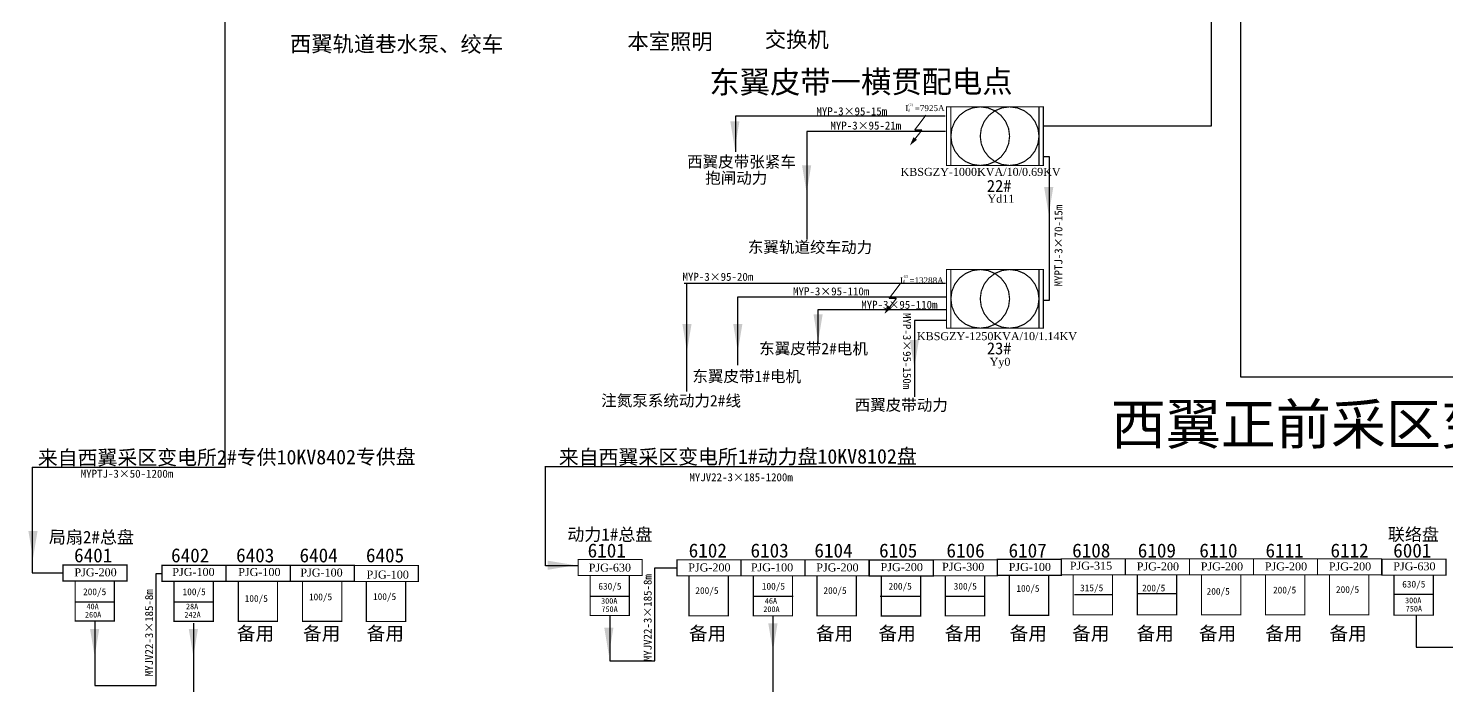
# Model space of a CAD drawing. Header units: millimetres. Extents: x 7398 to 12295, y -1725 to 5722.
# Drawn here: x 9694 to 10585, y 1233 to 1647 of the extents above; entities that cross this region are included whole.
import ezdxf

# ---------------------------------------------------------------- set-up
doc = ezdxf.new("R2010")
doc.units = ezdxf.units.MM
doc.linetypes.add('ACAD_ISO03W100', pattern=[30, 12, -18])
doc.layers.add('机电设备', color=7, linetype='Continuous', lineweight=0)
doc.styles.get("Standard").update_dxf_attribs({"font": 'arial.ttf'})
doc.styles.add('Times New Roman', font='times.ttf')
doc.styles.add('宋体', font='')
doc.styles.get('宋体').set_extended_font_data('宋体')

# ---------------------------------------------------------------- blocks, each defined once
blk = doc.blocks.new('lr_block_309')
at = {"layer": '机电设备', "color": 7, "const_width": 0.0003}
for points in [[(0.62365, 0.11178), (0.63965, 0.11178), (0.63965, 0.10778), (0.62365, 0.10778), (0.62365, 0.11178)], [(0.62665, 0.10778), (0.62665, 0.09778), (0.63648, 0.09778), (0.63648, 0.10778)]]:
    blk.add_lwpolyline(points, dxfattribs=at)
blk = doc.blocks.new('lr_block_307')
at = {"layer": '机电设备', "color": 7, "const_width": 0.0003}
for points in [[(0.60771, 0.11181), (0.62371, 0.11181), (0.62371, 0.10781), (0.60771, 0.10781), (0.60771, 0.11181)], [(0.61071, 0.10781), (0.61071, 0.09781), (0.62054, 0.09781), (0.62054, 0.10781)]]:
    blk.add_lwpolyline(points, dxfattribs=at)
blk = doc.blocks.new('lr_block_305')
at = {"layer": '机电设备', "color": 7, "const_width": 0.0003}
for points in [[(0.59163, 0.11181), (0.60763, 0.11181), (0.60763, 0.10781), (0.59163, 0.10781), (0.59163, 0.11181)], [(0.59464, 0.10781), (0.59464, 0.09781), (0.60446, 0.09781), (0.60446, 0.10781)]]:
    blk.add_lwpolyline(points, dxfattribs=at)
blk = doc.blocks.new('lr_block_303')
at = {"layer": '机电设备', "color": 7, "const_width": 0.0003}
for points in [[(0.57556, 0.11181), (0.59156, 0.11181), (0.59156, 0.10781), (0.57556, 0.10781), (0.57556, 0.11181)], [(0.57856, 0.10781), (0.57856, 0.09781), (0.58839, 0.09781), (0.58839, 0.10781)]]:
    blk.add_lwpolyline(points, dxfattribs=at)
blk = doc.blocks.new('lr_block_301')
at = {"layer": '机电设备', "color": 7, "const_width": 0.0003}
for points in [[(0.55085, 0.11191), (0.56685, 0.11191), (0.56685, 0.10791), (0.55085, 0.10791), (0.55085, 0.11191)], [(0.55386, 0.10791), (0.55386, 0.09791), (0.56368, 0.09791), (0.56368, 0.10791)]]:
    blk.add_lwpolyline(points, dxfattribs=at)
blk = doc.blocks.new('lr_block_389')
at = {"layer": '机电设备', "color": 7, "const_width": 0.0003}
for points in [[(0.68518, 0.22672), (0.68518, 0.24139), (0.70939, 0.24139), (0.70939, 0.22672), (0.68518, 0.22672)], [(0.68518, 0.24139), (0.70939, 0.24139)], [(0.68518, 0.22672), (0.68518, 0.24139)], [(0.68628, 0.23405), (0.68653, 0.23215), (0.68726, 0.23038), (0.68843, 0.22886), (0.68995, 0.2277), (0.69172, 0.22697), (0.69362, 0.22672), (0.69552, 0.22697), (0.69729, 0.2277), (0.69881, 0.22886), (0.69997, 0.23038), (0.70071, 0.23215), (0.70096, 0.23405), (0.70071, 0.23595), (0.69997, 0.23772), (0.69881, 0.23924), (0.69729, 0.2404), (0.69552, 0.24114), (0.69362, 0.24139), (0.69172, 0.24114), (0.68995, 0.2404), (0.68843, 0.23924), (0.68726, 0.23772), (0.68653, 0.23595), (0.68628, 0.23405)], [(0.68628, 0.22672), (0.68628, 0.24139)], [(0.69362, 0.23405), (0.69387, 0.23215), (0.6946, 0.23038), (0.69577, 0.22886), (0.69729, 0.2277), (0.69906, 0.22697), (0.70096, 0.22672), (0.70286, 0.22697), (0.70463, 0.2277), (0.70615, 0.22886), (0.70731, 0.23038), (0.70805, 0.23215), (0.7083, 0.23405), (0.70805, 0.23595), (0.70731, 0.23772), (0.70615, 0.23924), (0.70463, 0.2404), (0.70286, 0.24114), (0.70096, 0.24139), (0.69906, 0.24114), (0.69729, 0.2404), (0.69577, 0.23924), (0.6946, 0.23772), (0.69387, 0.23595), (0.69362, 0.23405)], [(0.7083, 0.22672), (0.7083, 0.24139)], [(0.70939, 0.22672), (0.70939, 0.24139)], [(0.68518, 0.22672), (0.70939, 0.22672)]]:
    blk.add_lwpolyline(points, dxfattribs=at)
blk = doc.blocks.new('lr_block_387')
at = {"layer": '机电设备', "color": 7, "const_width": 0.0003}
for points in [[(0.68518, 0.26482), (0.68518, 0.27949), (0.70939, 0.27949), (0.70939, 0.26482), (0.68518, 0.26482)], [(0.68518, 0.27949), (0.70939, 0.27949)], [(0.68518, 0.26482), (0.68518, 0.27949)], [(0.68628, 0.27215), (0.68653, 0.27025), (0.68726, 0.26848), (0.68843, 0.26696), (0.68995, 0.2658), (0.69172, 0.26507), (0.69362, 0.26482), (0.69552, 0.26507), (0.69729, 0.2658), (0.69881, 0.26696), (0.69997, 0.26848), (0.70071, 0.27025), (0.70096, 0.27215), (0.70071, 0.27405), (0.69997, 0.27582), (0.69881, 0.27734), (0.69729, 0.2785), (0.69552, 0.27924), (0.69362, 0.27949), (0.69172, 0.27924), (0.68995, 0.2785), (0.68843, 0.27734), (0.68726, 0.27582), (0.68653, 0.27405), (0.68628, 0.27215)], [(0.68628, 0.26482), (0.68628, 0.27949)], [(0.69362, 0.27215), (0.69387, 0.27025), (0.6946, 0.26848), (0.69577, 0.26696), (0.69729, 0.2658), (0.69906, 0.26507), (0.70096, 0.26482), (0.70286, 0.26507), (0.70463, 0.2658), (0.70615, 0.26696), (0.70731, 0.26848), (0.70805, 0.27025), (0.7083, 0.27215), (0.70805, 0.27405), (0.70731, 0.27582), (0.70615, 0.27734), (0.70463, 0.2785), (0.70286, 0.27924), (0.70096, 0.27949), (0.69906, 0.27924), (0.69729, 0.2785), (0.69577, 0.27734), (0.6946, 0.27582), (0.69387, 0.27405), (0.69362, 0.27215)], [(0.7083, 0.26482), (0.7083, 0.27949)], [(0.70939, 0.26482), (0.70939, 0.27949)], [(0.68518, 0.26482), (0.70939, 0.26482)]]:
    blk.add_lwpolyline(points, dxfattribs=at)
blk = doc.blocks.new('lr_block_501')
at = {"layer": '机电设备', "color": 7, "const_width": 0.0003}
for points in [[(0.77796, 0.11207), (0.79396, 0.11207), (0.79396, 0.10807), (0.77796, 0.10807), (0.77796, 0.11207)], [(0.78097, 0.10807), (0.78097, 0.09807), (0.7908, 0.09807), (0.7908, 0.10807)]]:
    blk.add_lwpolyline(points, dxfattribs=at)
blk = doc.blocks.new('lr_block_499')
at = {"layer": '机电设备', "color": 7, "const_width": 0.0003}
for points in [[(0.71394, 0.11181), (0.72994, 0.11181), (0.72994, 0.10781), (0.71394, 0.10781), (0.71394, 0.11181)], [(0.71694, 0.10781), (0.71694, 0.09781), (0.72677, 0.09781), (0.72677, 0.10781)]]:
    blk.add_lwpolyline(points, dxfattribs=at)
blk = doc.blocks.new('lr_block_489')
at = {"layer": '机电设备', "color": 7, "const_width": 0.0003}
for points in [[(0.79404, 0.11207), (0.81004, 0.11207), (0.81004, 0.10807), (0.79404, 0.10807), (0.79404, 0.11207)], [(0.79704, 0.10807), (0.79704, 0.09807), (0.80687, 0.09807), (0.80687, 0.10807)]]:
    blk.add_lwpolyline(points, dxfattribs=at)
blk = doc.blocks.new('lr_block_487')
at = {"layer": '机电设备', "color": 7, "const_width": 0.0003}
for points in [[(0.84206, 0.11207), (0.85806, 0.11207), (0.85806, 0.10807), (0.84206, 0.10807), (0.84206, 0.11207)], [(0.84506, 0.10807), (0.84506, 0.09807), (0.85489, 0.09807), (0.85489, 0.10807)]]:
    blk.add_lwpolyline(points, dxfattribs=at)
blk = doc.blocks.new('lr_block_485')
at = {"layer": '机电设备', "color": 7, "const_width": 0.0003}
for points in [[(0.82605, 0.11207), (0.84205, 0.11207), (0.84205, 0.10807), (0.82605, 0.10807), (0.82605, 0.11207)], [(0.82906, 0.10807), (0.82906, 0.09807), (0.83888, 0.09807), (0.83888, 0.10807)]]:
    blk.add_lwpolyline(points, dxfattribs=at)
blk = doc.blocks.new('lr_block_483')
at = {"layer": '机电设备', "color": 7, "const_width": 0.0003}
for points in [[(0.81005, 0.11207), (0.82605, 0.11207), (0.82605, 0.10807), (0.81005, 0.10807), (0.81005, 0.11207)], [(0.81305, 0.10807), (0.81305, 0.09807), (0.82288, 0.09807), (0.82288, 0.10807)]]:
    blk.add_lwpolyline(points, dxfattribs=at)
blk = doc.blocks.new('lr_block_481')
at = {"layer": '机电设备', "color": 7, "const_width": 0.0003}
for points in [[(0.76202, 0.11194), (0.77802, 0.11194), (0.77802, 0.10794), (0.76202, 0.10794), (0.76202, 0.11194)], [(0.76503, 0.10794), (0.76503, 0.09794), (0.77486, 0.09794), (0.77486, 0.10794)]]:
    blk.add_lwpolyline(points, dxfattribs=at)
blk = doc.blocks.new('lr_block_287')
at = {"layer": '机电设备', "color": 7, "const_width": 0.0003}
for points in [[(0.85817, 0.11197), (0.87417, 0.11197), (0.87417, 0.10797), (0.85817, 0.10797), (0.85817, 0.11197)], [(0.86117, 0.10797), (0.86117, 0.09797), (0.871, 0.09797), (0.871, 0.10797)]]:
    blk.add_lwpolyline(points, dxfattribs=at)
blk = doc.blocks.new('lr_block_285')
at = {"layer": '机电设备', "color": 7, "const_width": 0.0003}
for points in [[(0.74602, 0.11181), (0.76202, 0.11181), (0.76202, 0.10781), (0.74602, 0.10781), (0.74602, 0.11181)], [(0.74902, 0.10781), (0.74902, 0.09781), (0.75885, 0.09781), (0.75885, 0.10781)]]:
    blk.add_lwpolyline(points, dxfattribs=at)
blk = doc.blocks.new('lr_block_283')
at = {"layer": '机电设备', "color": 7, "const_width": 0.0003}
for points in [[(0.73001, 0.11178), (0.74601, 0.11178), (0.74601, 0.10778), (0.73001, 0.10778), (0.73001, 0.11178)], [(0.73301, 0.10778), (0.73301, 0.09778), (0.74284, 0.09778), (0.74284, 0.10778)]]:
    blk.add_lwpolyline(points, dxfattribs=at)
blk = doc.blocks.new('lr_block_281')
at = {"layer": '机电设备', "color": 7, "const_width": 0.0003}
for points in [[(0.69799, 0.11181), (0.71399, 0.11181), (0.71399, 0.10781), (0.69799, 0.10781), (0.69799, 0.11181)], [(0.701, 0.10781), (0.701, 0.09781), (0.71083, 0.09781), (0.71083, 0.10781)]]:
    blk.add_lwpolyline(points, dxfattribs=at)
blk = doc.blocks.new('lr_block_279')
at = {"layer": '机电设备', "color": 7, "const_width": 0.0003}
for points in [[(0.68192, 0.11181), (0.69792, 0.11181), (0.69792, 0.10781), (0.68192, 0.10781), (0.68192, 0.11181)], [(0.68493, 0.10781), (0.68493, 0.09781), (0.69475, 0.09781), (0.69475, 0.10781)]]:
    blk.add_lwpolyline(points, dxfattribs=at)
blk = doc.blocks.new('lr_block_277')
at = {"layer": '机电设备', "color": 7, "const_width": 0.0003}
for points in [[(0.65722, 0.11191), (0.67322, 0.11191), (0.67322, 0.10791), (0.65722, 0.10791), (0.65722, 0.11191)], [(0.66022, 0.10791), (0.66022, 0.09791), (0.67005, 0.09791), (0.67005, 0.10791)]]:
    blk.add_lwpolyline(points, dxfattribs=at)
blk = doc.blocks.new('lr_block_673')
at = {"layer": '机电设备', "true_color": 0xff0000}
blk.add_hatch(color=1, dxfattribs=at).paths.add_polyline_path([(0.6754, 0.2692), (0.67628, 0.26853), (0.67452, 0.26713)], flags=17)
at = {"layer": '机电设备', "color": 1, "true_color": 0xff0000, "const_width": 0.0003}
for points in [[(0.67852, 0.27471), (0.67569, 0.27097)], [(0.67752, 0.27097), (0.67479, 0.26748)], [(0.67569, 0.27097), (0.67752, 0.27097)]]:
    blk.add_lwpolyline(points, dxfattribs=at)
blk = doc.blocks.new('lr_block_669')
at = {"layer": '机电设备', "true_color": 0xff0000}
blk.add_hatch(color=1, dxfattribs=at).paths.add_polyline_path([(0.67301, 0.23031), (0.6739, 0.22963), (0.67214, 0.22824)], flags=17)
at = {"layer": '机电设备', "color": 1, "true_color": 0xff0000, "const_width": 0.0003}
for points in [[(0.67614, 0.23582), (0.67331, 0.23208)], [(0.67514, 0.23208), (0.67241, 0.22859)], [(0.67331, 0.23208), (0.67514, 0.23208)]]:
    blk.add_lwpolyline(points, dxfattribs=at)

msp = doc.modelspace()

# ---------------------------------------------------------------- hatches: boundary and pattern name
for points in [[(10137.56, 1570.79), (10134.67, 1588.15), (10140.45, 1588.15)], [(10182.66, 1543.14), (10179.77, 1560.51), (10185.55, 1560.51)], [(10334.81, 1529.47), (10331.92, 1546.83), (10337.7, 1546.83)], [(10189.84, 1449.55), (10186.95, 1466.91), (10192.74, 1466.91)], [(10107.46, 1443.42), (10104.56, 1460.78), (10110.35, 1460.78)], [(10139.4, 1443.42), (10136.51, 1460.78), (10142.3, 1460.78)], [(10139.4, 1443.42), (10136.51, 1460.78), (10142.3, 1460.78)], [(10250.35, 1433.26), (10247.46, 1450.63), (10253.24, 1450.63)], [(9696.44, 1313.26), (9693.55, 1330.63), (9699.33, 1330.63)], [(10037.26, 1309.11), (10019.9, 1306.22), (10019.9, 1312)], [(10037.26, 1309.11), (10019.9, 1306.22), (10019.9, 1312)], [(9735.19, 1251.73), (9732.29, 1269.1), (9738.08, 1269.1)], [(9797.24, 1251.73), (9794.34, 1269.1), (9800.13, 1269.1)], [(10058.37, 1252.53), (10055.47, 1269.9), (10061.26, 1269.9)], [(10161.47, 1255.2), (10158.57, 1272.57), (10164.36, 1272.57)]]:
    msp.add_hatch(color=256).paths.add_polyline_path(points, flags=17)

# ---------------------------------------------------------------- linework, layer by layer
at = {"linetype": 'Continuous'}
for p, q in [((9817.06, 2054.3), (9817.06, 1370.62)), ((10455.37, 2038.89), (10455.37, 1427.63)), ((10331.42, 1566.09), (10335.11, 1566.09)), ((10335.11, 1566.09), (10335.11, 1475.51)), ((10335.11, 1475.51), (10331.42, 1475.51)), ((10455.37, 1427.63), (10761.87, 1427.63)), ((10240.2, 1380.56), (10240.2, 1380.56)), ((10240.2, 1380.56), (10240.2, 1380.56)), ((9695.99, 1370.75), (9695.99, 1304.24)), ((9817.06, 1370.62), (9695.99, 1370.56)), ((10018.51, 1308.84), (10018.51, 1371.33)), ((10018.51, 1308.84), (10018.51, 1371.33)), ((10452.85, 1370.98), (10018.51, 1370.98)), ((10764.65, 1370.98), (10452.85, 1370.98)), ((9695.99, 1304.24), (9711.84, 1304.24)), ((9711.84, 1304.24), (9715.36, 1304.24)), ((10035.37, 1308.84), (10018.51, 1308.84)), ((10035.37, 1308.84), (10018.51, 1308.84)), ((10038.77, 1308.84), (10035.37, 1308.84)), ((10038.77, 1308.84), (10035.37, 1308.84)), ((10161.45, 1277.08), (10161.45, 979.05)), ((10565.74, 1277.36), (10565.74, 1257.61)), ((10565.74, 1257.61), (10618.92, 1257.61))]:
    msp.add_line(p, q, dxfattribs=at)
for p, q in [((10436.8, 2029.56), (10436.8, 1585.03)), ((10269.73, 1591.27), (10137.99, 1591.27)), ((10137.99, 1591.27), (10137.99, 1569.03)), ((10269.96, 1581.74), (10182.77, 1581.74)), ((10182.77, 1581.74), (10182.77, 1513.85)), ((10436.8, 1585.03), (10331.83, 1585.03)), ((10269.99, 1486.28), (10105.7, 1486.28)), ((10107.22, 1486.47), (10107.22, 1418.27)), ((10139.17, 1477.59), (10139.17, 1434.87)), ((10139.17, 1477.59), (10139.17, 1434.87)), ((10270.22, 1477.54), (10139.17, 1477.54)), ((10270.43, 1469.74), (10189.66, 1469.74)), ((10189.78, 1469.63), (10189.78, 1448.9)), ((10270.12, 1463), (10250.45, 1463)), ((10250.45, 1463), (10250.45, 1415)), ((9722.69, 1286.2), (9747.54, 1286.2)), ((9785.22, 1286.2), (9810.06, 1286.2)), ((10046.52, 1289.67), (10071.36, 1289.67)), ((10149.29, 1289.67), (10174.13, 1289.67)), ((10228.94, 1289.67), (10253.79, 1289.67)), ((10269.85, 1289.67), (10294.7, 1289.67)), ((10351.02, 1290.69), (10374.7, 1290.69)), ((10390.5, 1291.26), (10415.35, 1291.26)), ((10551.72, 1291), (10576.57, 1291))]:
    msp.add_line(p, q)
at = {"linetype": 'Continuous', "flags": 128}
for points in [[(9735.27, 1274.07), (9735.27, 1270.55), (9735.27, 1233.49), (9773.95, 1233.49), (9773.95, 1303.99), (9777.47, 1303.99)], [(10058.93, 1277.54), (10058.93, 1274.02), (10058.93, 1248.93), (10087.3, 1248.93), (10087.3, 1307.46), (10097.61, 1307.46), (10101.13, 1307.46)], [(9797.38, 1272.63), (9797.38, 1155.7), (9797.38, 1082.69), (9800.14, 1082.69), (9800.14, 1079.55)]]:
    msp.add_lwpolyline(points, dxfattribs=at)

# ---------------------------------------------------------------- block references
at = {"layer": '机电设备', "color": 7, "xscale": 2514.077429430967, "yscale": 2514.077429430414, "zscale": 2514.077429430664}
for name, p in [('lr_block_387', (8547.95, 894.57)), ('lr_block_389', (8547.95, 888.11)), ('lr_block_277', (8386.73, 1031.39)), ('lr_block_279', (8386.73, 1031.39)), ('lr_block_281', (8386.73, 1031.39)), ('lr_block_499', (8386.73, 1031.39)), ('lr_block_283', (8386.73, 1031.39)), ('lr_block_285', (8386.73, 1031.39)), ('lr_block_481', (8386.73, 1031.39)), ('lr_block_501', (8386.73, 1031.39)), ('lr_block_489', (8386.73, 1031.39)), ('lr_block_483', (8386.73, 1031.39)), ('lr_block_485', (8386.73, 1031.39)), ('lr_block_487', (8386.73, 1031.39)), ('lr_block_287', (8386.73, 1031.39)), ('lr_block_301', (8330.47, 1027.92)), ('lr_block_303', (8330.47, 1027.92)), ('lr_block_305', (8330.47, 1027.92)), ('lr_block_307', (8330.47, 1027.92)), ('lr_block_309', (8330.47, 1027.92))]:
    msp.add_blockref(name, p, dxfattribs=at)
at = {"layer": '机电设备', "color": 1, "true_color": 0xff0000, "xscale": 2514.077429430967, "yscale": 2514.077429430414, "zscale": 2514.077429430664}
for name, p in [('lr_block_673', (8551.78, 901.37)), ('lr_block_669', (8541.74, 893.35))]:
    msp.add_blockref(name, p, dxfattribs=at)

# ---------------------------------------------------------------- texts
at = {"style": '宋体'}
for s, height, rotation, p in [('西翼轨道巷水泵、绞车', 9.823, 359.86718, (9857.92, 1631.96)), ('本室照明', 9.823, 359.86718, (10069.98, 1633.42)), ('交换机', 9.823, 359.86718, (10156.33, 1634.62)), ('东翼皮带一横贯配电点 ', 13.9742, 0.16098, (10121.5, 1605.68)), ('西翼皮带张紧车 ', 7.158, 359.86718, (10107.53, 1559.21)), ('抱闸动力 ', 7.158, 359.86718, (10118.91, 1549.01)), ('22#', 7.603, 359.86718, (10295.91, 1543.73)), ('东翼轨道绞车动力 ', 7.158, 359.86718, (10145.72, 1505.55)), ('东翼皮带2#电机 ', 7.158, 359.86718, (10152.83, 1441.79)), ('23#', 7.603, 359.86718, (10295.91, 1441.62)), ('东翼皮带1#电机 ', 7.158, 359.86718, (10110.83, 1424.34)), ('注氮泵系统动力2#线 ', 7.1577, 359.86718, (10053.55, 1409.11)), ('西翼皮带动力 ', 7.158, 359.86718, (10212.82, 1406.32)), ('来自西翼采区变电所2#专供10KV8402专供盘', 9.1705, 0.15078, (9699.47, 1372.07)), ('来自西翼采区变电所1#动力盘10KV8102盘', 9.1705, 0.15078, (10026.88, 1372.46)), ('局扇2#总盘', 7.838, 359.86718, (9706.46, 1322.95)), ('动力1#总盘', 7.838, 359.86718, (10032.25, 1324.6)), ('联络盘', 7.838, 359.86718, (10547.95, 1324.6)), ('200/5', 4.28, 0.0648, (9727.93, 1290.28)), ('100/5', 4.28, 0.0648, (9790.46, 1290.28)), ('630/5', 4.28, 0.0648, (10051.76, 1293.75)), ('200/5', 4.28, 0.0648, (10112.74, 1291.05)), ('100/5', 4.28, 0.0648, (10154.53, 1293.75)), ('200/5', 4.28, 0.0648, (10193.23, 1291.05)), ('200/5', 4.28, 0.0648, (10234.18, 1293.75)), ('300/5', 4.28, 0.0648, (10275.09, 1293.75)), ('100/5', 4.28, 0.0648, (10314.46, 1292.38)), ('315/5', 4.28, 0.0648, (10354.51, 1292.74)), ('200/5', 4.28, 0.0648, (10393.48, 1292.64)), ('200/5', 4.28, 0.0648, (10434.03, 1290.55)), ('200/5', 4.28, 0.0648, (10475.77, 1291.38)), ('200/5', 4.28, 0.0648, (10515.35, 1291.72)), ('630/5', 4.28, 0.0648, (10556.96, 1295.08)), (' 40A', 3.577, 0.48929, (9727.55, 1281.39)), (' 28A', 3.577, 0.48929, (9790.07, 1281.39)), ('100/5', 4.28, 0.0648, (9829.5, 1286.08)), ('100/5', 4.28, 0.0648, (9869.91, 1287.08)), ('100/5', 4.28, 0.0648, (9910.15, 1287.25)), (' 300A', 3.577, 0.48929, (10050.96, 1284.86)), (' 46A', 3.577, 0.48929, (10153.86, 1284.86)), (' 300A', 3.577, 0.48929, (10556.21, 1285.18)), (' 750A', 3.577, 0.48929, (10556.64, 1279.97)), (' 260A', 3.577, 0.48929, (9726.57, 1276.18)), (' 242A', 3.577, 0.48929, (9789.09, 1276.18)), (' 750A', 3.577, 0.48929, (10051.15, 1279.65)), (' 200A', 3.577, 0.48929, (10152.88, 1279.65)), ('备用', 8.572, 359.86718, (9824.58, 1261.99)), ('备用', 8.572, 359.86718, (9866.19, 1261.99)), ('备用', 8.572, 359.86718, (9906.19, 1261.99)), ('备用', 8.572, 359.86718, (10108.7, 1261.99)), ('备用', 8.572, 359.86718, (10188.5, 1261.99)), ('备用', 8.572, 359.86718, (10227.79, 1261.99)), ('备用', 8.572, 359.86718, (10269.5, 1261.99)), ('备用', 8.572, 359.86718, (10310.28, 1261.99)), ('备用', 8.572, 359.86718, (10349.51, 1261.99)), ('备用', 8.572, 359.86718, (10390.06, 1261.99)), ('备用', 8.572, 359.86718, (10429.22, 1261.99)), ('备用', 8.572, 359.86718, (10470.93, 1261.99)), ('备用', 8.572, 359.86718, (10511.24, 1261.99))]:
    msp.add_text(s, height=height, rotation=rotation, dxfattribs=at).set_placement(p)
at = {"color": 7}
for s, height, style, p in [('MYP-3×95-15m', 5.0282, '宋体', (10188.81, 1591.92)), ('(2)', 1.508, 'Times New Roman', (10246.68, 1597.91)), ('MYP-3×95-21m', 5.0282, '宋体', (10197.61, 1582.94)), ('KBSGZY-1000KVA/10/0.69KV', 5.0282, 'Times New Roman', (10241.64, 1553.83)), ('Yd11', 5.028, 'Times New Roman', (10296.33, 1537)), ('MYP-3×95-20m', 5.0282, '宋体', (10104.66, 1487.88)), ('(2)', 1.508, 'Times New Roman', (10243.64, 1490.02)), ('MYP-3×95-110m', 5.0282, '宋体', (10174.14, 1478.75)), ('MYP-3×95-110m', 5.0282, '宋体', (10216.99, 1470.32)), ('KBSGZY-1250KVA/10/1.14KV', 5.0282, 'Times New Roman', (10251.95, 1450.58)), ('Yy0', 5.028, 'Times New Roman', (10297.66, 1434.45)), ('MYPTJ-3×50-1200m', 5.0282, '宋体', (9726.46, 1364.13)), ('MYJV22-3×185-1200m', 5.0282, '宋体', (10108.98, 1361.9)), ('PJG-200', 5.028, 'Times New Roman', (10108.24, 1305.2)), ('PJG-100', 5.028, 'Times New Roman', (10147.6, 1305.28)), ('PJG-200', 5.028, 'Times New Roman', (10188.73, 1305.2)), ('PJG-200', 5.028, 'Times New Roman', (10229.14, 1305.41)), ('PJG-300', 5.028, 'Times New Roman', (10267.75, 1305.62)), ('PJG-100', 5.028, 'Times New Roman', (10309.63, 1305.53)), ('PJG-315', 5.028, 'Times New Roman', (10348.07, 1306.28)), ('PJG-200', 5.028, 'Times New Roman', (10390.12, 1305.86)), ('PJG-200', 5.028, 'Times New Roman', (10430.36, 1305.86)), ('PJG-200', 5.028, 'Times New Roman', (10470.6, 1305.86)), ('PJG-200', 5.028, 'Times New Roman', (10510.85, 1305.86)), ('PJG-630', 5.028, 'Times New Roman', (10551.31, 1305.95)), ('PJG-200', 5.028, 'Times New Roman', (9722.48, 1302.14)), ('PJG-100', 5.028, 'Times New Roman', (9784.02, 1302.39)), ('PJG-100', 5.028, 'Times New Roman', (9825.42, 1302.31)), ('PJG-100', 5.028, 'Times New Roman', (9864.5, 1301.98)), ('PJG-100', 5.028, 'Times New Roman', (9906.08, 1300.73)), ('PJG-630', 5.028, 'Times New Roman', (10045.71, 1305.09))]:
    msp.add_text(s, height=height, dxfattribs=dict(at, style=style)).set_placement(p)
at = {"color": 7, "linetype": 'ACAD_ISO03W100', "style": 'Times New Roman'}
for s, height, p in [('I', 3.77, (10244.66, 1594.54)), ('d', 1.89, (10246.43, 1594.14)), ('=7925A', 3.771, (10250.6, 1594.54)), ('I', 3.77, (10241.35, 1486.3)), ('d', 1.89, (10243.1, 1486.59)), ('=13288A', 3.771, (10247.23, 1486.3))]:
    msp.add_text(s, height=height, dxfattribs=at).set_placement(p)
at = {"color": 7, "style": '宋体'}
for s, height, rotation, p in [('MYPTJ-3×70-15m', 5.0282, 90, (10343.42, 1484.37)), ('MYP-3×95-150m', 5.0282, 270, (10243.23, 1467.64)), ('6401', 8.817, 359.86718, (9722.28, 1310.95)), ('6402', 8.817, 359.86718, (9783.23, 1310.95)), ('6403', 8.817, 359.86718, (9824.11, 1310.95)), ('6404', 8.817, 359.86718, (9863.97, 1310.95)), ('6405', 8.817, 359.86718, (9905.71, 1310.95)), ('6101', 8.817, 359.86718, (10045.04, 1313.98)), ('6102', 8.817, 359.86718, (10108.53, 1313.98)), ('6103', 8.817, 359.86718, (10147.4, 1313.98)), ('6104', 8.817, 359.86718, (10187.53, 1313.98)), ('6105', 8.817, 359.86718, (10228.19, 1313.98)), ('6106', 8.817, 359.86718, (10270.52, 1313.98)), ('6107', 8.817, 359.86718, (10309.57, 1313.98)), ('6108', 8.817, 359.86718, (10349.53, 1313.98)), ('6109', 8.817, 359.86718, (10390.77, 1313.98)), ('6110', 8.817, 359.86718, (10429.46, 1313.98)), ('6111', 8.817, 359.86718, (10471.05, 1313.98)), ('6112', 8.817, 359.86718, (10511.89, 1313.98)), ('6001', 8.817, 359.86718, (10551.3, 1313.98)), ('MYJV22-3×185-8m', 5.0282, 90, (10085.24, 1248.77)), ('MYJV22-3×185-8m', 5.0282, 90, (9771.89, 1239.31))]:
    msp.add_text(s, height=height, rotation=rotation, dxfattribs=at).set_placement(p)
at = {"insert": (10356.63, 1410.45), "char_height": 25.3419, "width": 1005.4585, "attachment_point": 1}
msp.add_mtext('{\\fSTSong|b0|i0|c134|p2; 西翼正前采区变电所 }', dxfattribs=at)

doc.saveas('drawing.dxf')
